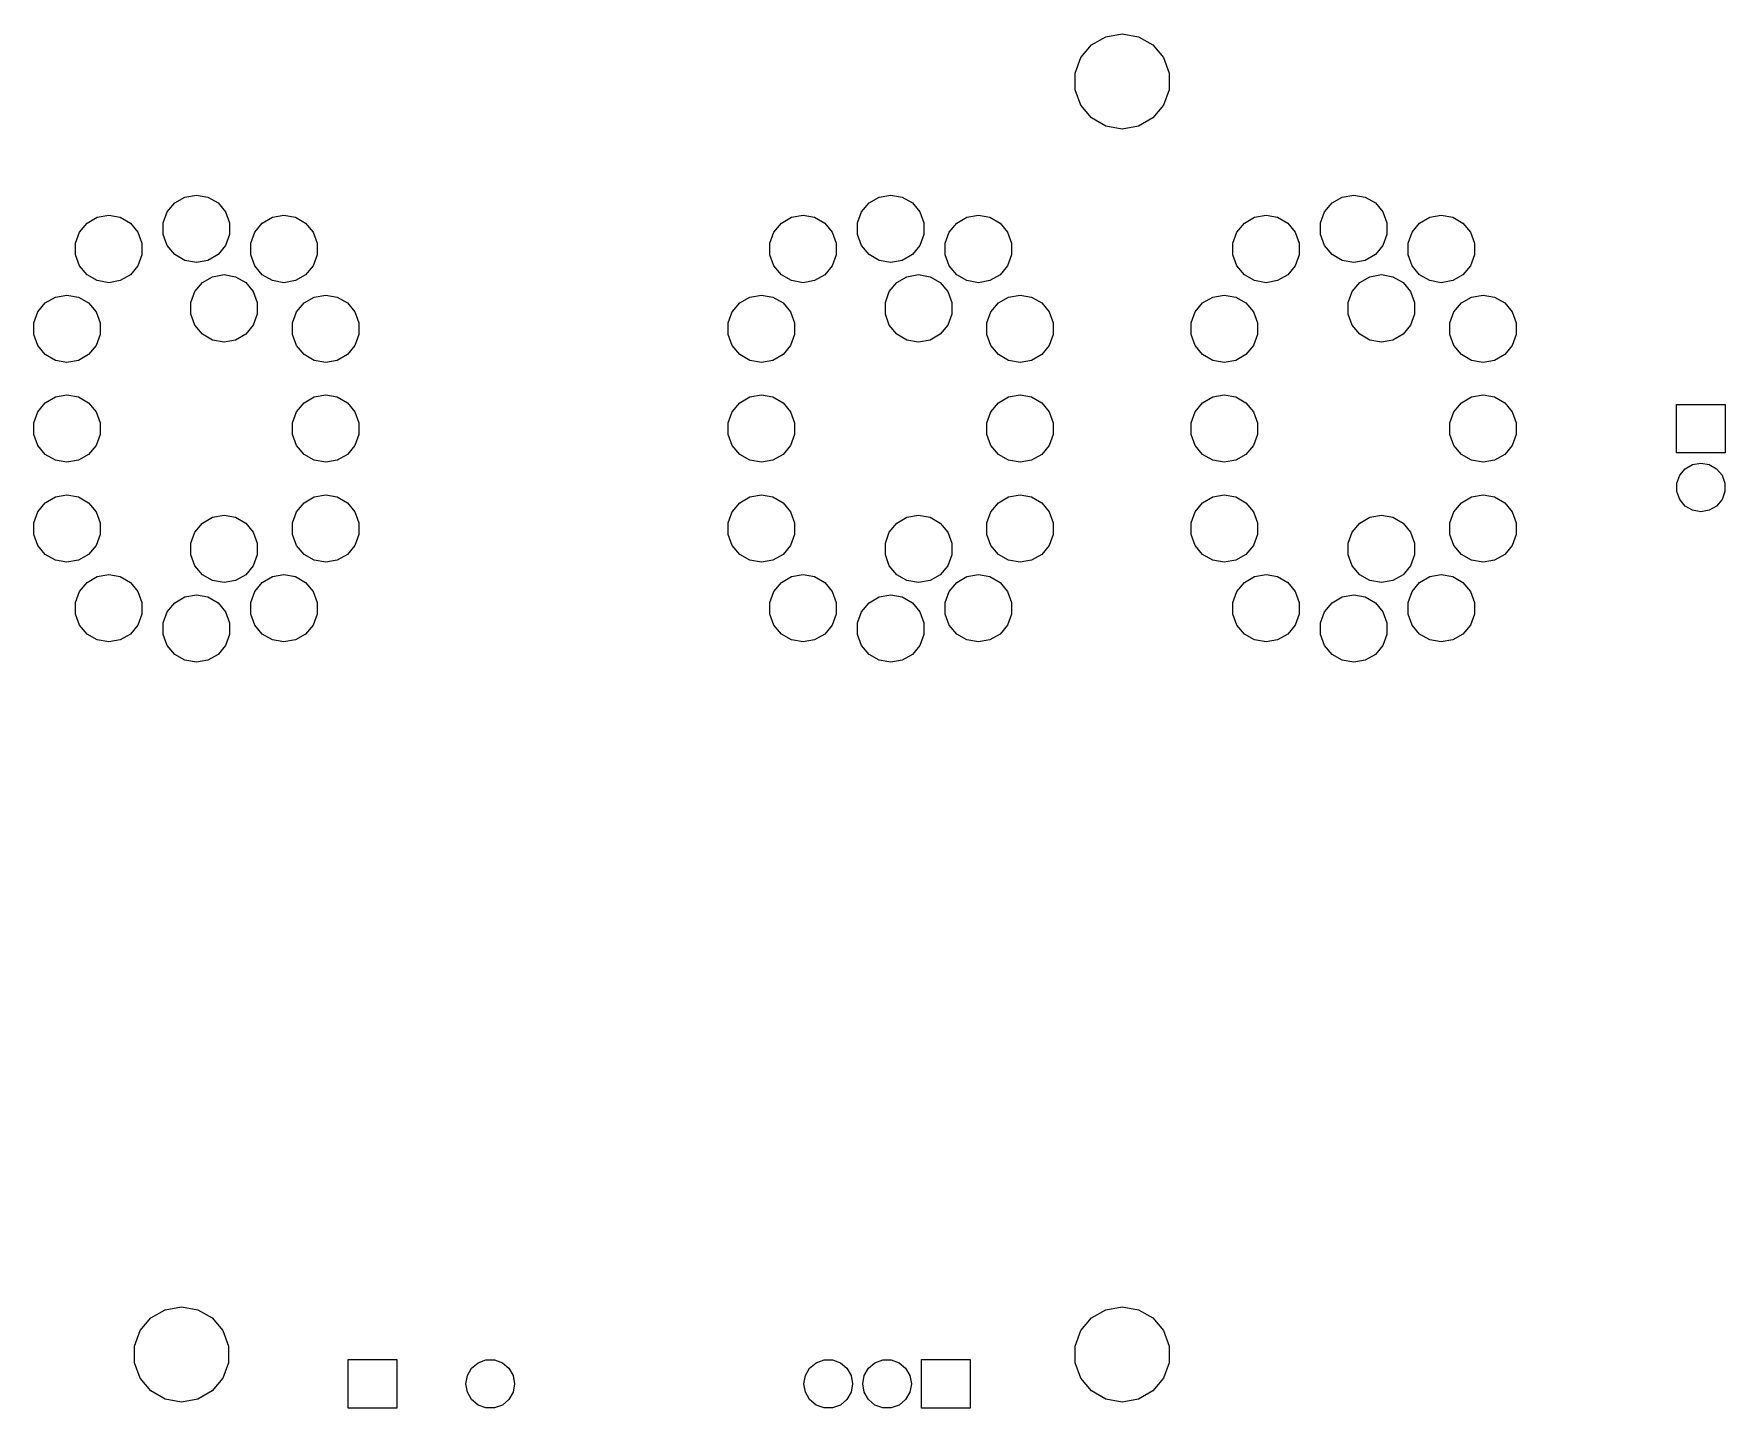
# Model space of a CAD drawing. Extents: x 74 to 226, y -103 to -43.
# Drawn here: x 153 to 226.1, y -102.3 to -42.9 of the extents above; entities that cross this region are included whole.
import ezdxf

# ---------------------------------------------------------------- set-up
doc = ezdxf.new("R2010")
doc.units = 0
doc.header["$MEASUREMENT"] = 0
doc.layers.add('BLACK', color=7, linetype='CONTINUOUS')

msp = doc.modelspace()

# ---------------------------------------------------------------- linework, layer by layer
at = {"layer": 'Black'}
for p, q in [((198.677, -43.4236), (199.296, -43.0663)), ((199.296, -43.0663), (200, -42.9422)), ((200, -42.9422), (200.704, -43.0663)), ((200.704, -43.0663), (201.323, -43.4236)), ((198.218, -43.9711), (198.677, -43.4236)), ((201.323, -43.4236), (201.782, -43.9711)), ((197.973, -44.6427), (198.218, -43.9711)), ((201.782, -43.9711), (202.027, -44.6427)), ((197.973, -45.3573), (197.973, -44.6427)), ((202.027, -44.6427), (202.027, -45.3573)), ((198.218, -46.0289), (197.973, -45.3573)), ((198.677, -46.5764), (198.218, -46.0289)), ((201.782, -46.0289), (201.323, -46.5764)), ((202.027, -45.3573), (201.782, -46.0289)), ((199.296, -46.9337), (198.677, -46.5764)), ((201.323, -46.5764), (200.704, -46.9337)), ((200, -47.0578), (199.296, -46.9337)), ((200.704, -46.9337), (200, -47.0578)), ((158.739, -50.6362), (159.064, -50.249)), ((159.064, -50.249), (159.502, -49.9962)), ((159.502, -49.9962), (160, -49.9085)), ((160, -49.9085), (160.498, -49.9962)), ((160.498, -49.9962), (160.936, -50.249)), ((160.936, -50.249), (161.261, -50.6362)), ((188.739, -50.6362), (189.064, -50.249)), ((189.064, -50.249), (189.502, -49.9962)), ((189.502, -49.9962), (190, -49.9085)), ((190, -49.9085), (190.498, -49.9962)), ((190.498, -49.9962), (190.936, -50.249)), ((190.936, -50.249), (191.261, -50.6362)), ((208.739, -50.6362), (209.064, -50.249)), ((209.064, -50.249), (209.502, -49.9962)), ((209.502, -49.9962), (210, -49.9085)), ((210, -49.9085), (210.498, -49.9962)), ((210.498, -49.9962), (210.936, -50.249)), ((210.936, -50.249), (211.261, -50.6362)), ((154.953, -51.5102), (155.278, -51.123)), ((155.278, -51.123), (155.716, -50.8702)), ((155.716, -50.8702), (156.214, -50.7825)), ((156.214, -50.7825), (156.712, -50.8702)), ((156.712, -50.8702), (157.15, -51.123)), ((157.15, -51.123), (157.475, -51.5102)), ((158.567, -51.1112), (158.739, -50.6362)), ((158.567, -51.6168), (158.567, -51.1112)), ((161.261, -50.6362), (161.433, -51.1112)), ((161.433, -51.1112), (161.433, -51.6168)), ((162.525, -51.5102), (162.85, -51.123)), ((162.85, -51.123), (163.288, -50.8702)), ((163.288, -50.8702), (163.786, -50.7825)), ((163.786, -50.7825), (164.284, -50.8702)), ((164.284, -50.8702), (164.722, -51.123)), ((164.722, -51.123), (165.047, -51.5102)), ((184.953, -51.5102), (185.278, -51.123)), ((185.278, -51.123), (185.716, -50.8702)), ((185.716, -50.8702), (186.214, -50.7825)), ((186.214, -50.7825), (186.712, -50.8702)), ((186.712, -50.8702), (187.15, -51.123)), ((187.15, -51.123), (187.475, -51.5102)), ((188.567, -51.1112), (188.739, -50.6362)), ((188.567, -51.6168), (188.567, -51.1112)), ((191.261, -50.6362), (191.433, -51.1112)), ((191.433, -51.1112), (191.433, -51.6168)), ((192.525, -51.5102), (192.85, -51.123)), ((192.85, -51.123), (193.288, -50.8702)), ((193.288, -50.8702), (193.786, -50.7825)), ((193.786, -50.7825), (194.284, -50.8702)), ((194.284, -50.8702), (194.722, -51.123)), ((194.722, -51.123), (195.047, -51.5102)), ((204.953, -51.5102), (205.278, -51.123)), ((205.278, -51.123), (205.716, -50.8702)), ((205.716, -50.8702), (206.214, -50.7825)), ((206.214, -50.7825), (206.712, -50.8702)), ((206.712, -50.8702), (207.15, -51.123)), ((207.15, -51.123), (207.475, -51.5102)), ((208.567, -51.1112), (208.739, -50.6362)), ((208.567, -51.6168), (208.567, -51.1112)), ((211.261, -50.6362), (211.433, -51.1112)), ((211.433, -51.1112), (211.433, -51.6168)), ((212.525, -51.5102), (212.85, -51.123)), ((212.85, -51.123), (213.288, -50.8702)), ((213.288, -50.8702), (213.786, -50.7825)), ((213.786, -50.7825), (214.284, -50.8702)), ((214.284, -50.8702), (214.722, -51.123)), ((214.722, -51.123), (215.047, -51.5102)), ((154.781, -51.9852), (154.953, -51.5102)), ((157.475, -51.5102), (157.647, -51.9852)), ((158.739, -52.0918), (158.567, -51.6168)), ((161.433, -51.6168), (161.261, -52.0918)), ((162.353, -51.9852), (162.525, -51.5102)), ((165.047, -51.5102), (165.219, -51.9852)), ((184.781, -51.9852), (184.953, -51.5102)), ((187.475, -51.5102), (187.647, -51.9852)), ((188.739, -52.0918), (188.567, -51.6168)), ((191.433, -51.6168), (191.261, -52.0918)), ((192.353, -51.9852), (192.525, -51.5102)), ((195.047, -51.5102), (195.219, -51.9852)), ((204.781, -51.9852), (204.953, -51.5102)), ((207.475, -51.5102), (207.647, -51.9852)), ((208.739, -52.0918), (208.567, -51.6168)), ((211.433, -51.6168), (211.261, -52.0918)), ((212.353, -51.9852), (212.525, -51.5102)), ((215.047, -51.5102), (215.219, -51.9852)), ((154.781, -52.4908), (154.781, -51.9852)), ((154.953, -52.9658), (154.781, -52.4908)), ((157.647, -52.4908), (157.475, -52.9658)), ((157.647, -51.9852), (157.647, -52.4908)), ((159.064, -52.479), (158.739, -52.0918)), ((159.502, -52.7318), (159.064, -52.479)), ((160.936, -52.479), (160.498, -52.7318)), ((161.261, -52.0918), (160.936, -52.479)), ((162.353, -52.4908), (162.353, -51.9852)), ((162.525, -52.9658), (162.353, -52.4908)), ((165.219, -52.4908), (165.047, -52.9658)), ((165.219, -51.9852), (165.219, -52.4908)), ((184.781, -52.4908), (184.781, -51.9852)), ((184.953, -52.9658), (184.781, -52.4908)), ((187.647, -52.4908), (187.475, -52.9658)), ((187.647, -51.9852), (187.647, -52.4908)), ((189.064, -52.479), (188.739, -52.0918)), ((189.502, -52.7318), (189.064, -52.479)), ((190.936, -52.479), (190.498, -52.7318)), ((191.261, -52.0918), (190.936, -52.479)), ((192.353, -52.4908), (192.353, -51.9852)), ((192.525, -52.9658), (192.353, -52.4908)), ((195.219, -52.4908), (195.047, -52.9658)), ((195.219, -51.9852), (195.219, -52.4908)), ((204.781, -52.4908), (204.781, -51.9852)), ((204.953, -52.9658), (204.781, -52.4908)), ((207.647, -52.4908), (207.475, -52.9658)), ((207.647, -51.9852), (207.647, -52.4908)), ((209.064, -52.479), (208.739, -52.0918)), ((209.502, -52.7318), (209.064, -52.479)), ((210.936, -52.479), (210.498, -52.7318)), ((211.261, -52.0918), (210.936, -52.479)), ((212.353, -52.4908), (212.353, -51.9852)), ((212.525, -52.9658), (212.353, -52.4908)), ((215.219, -52.4908), (215.047, -52.9658)), ((215.219, -51.9852), (215.219, -52.4908)), ((155.278, -53.353), (154.953, -52.9658)), ((157.475, -52.9658), (157.15, -53.353)), ((160, -52.8195), (159.502, -52.7318)), ((160.498, -52.7318), (160, -52.8195)), ((162.85, -53.353), (162.525, -52.9658)), ((165.047, -52.9658), (164.722, -53.353)), ((185.278, -53.353), (184.953, -52.9658)), ((187.475, -52.9658), (187.15, -53.353)), ((190, -52.8195), (189.502, -52.7318)), ((190.498, -52.7318), (190, -52.8195)), ((192.85, -53.353), (192.525, -52.9658)), ((195.047, -52.9658), (194.722, -53.353)), ((205.278, -53.353), (204.953, -52.9658)), ((207.475, -52.9658), (207.15, -53.353)), ((210, -52.8195), (209.502, -52.7318)), ((210.498, -52.7318), (210, -52.8195)), ((212.85, -53.353), (212.525, -52.9658)), ((215.047, -52.9658), (214.722, -53.353)), ((155.716, -53.6058), (155.278, -53.353)), ((156.214, -53.6935), (155.716, -53.6058)), ((156.712, -53.6058), (156.214, -53.6935)), ((157.15, -53.353), (156.712, -53.6058)), ((159.939, -54.0752), (160.264, -53.688)), ((160.264, -53.688), (160.702, -53.4352)), ((160.702, -53.4352), (161.2, -53.3475)), ((161.2, -53.3475), (161.698, -53.4352)), ((161.698, -53.4352), (162.136, -53.688)), ((162.136, -53.688), (162.461, -54.0752)), ((163.288, -53.6058), (162.85, -53.353)), ((163.786, -53.6935), (163.288, -53.6058)), ((164.284, -53.6058), (163.786, -53.6935)), ((164.722, -53.353), (164.284, -53.6058)), ((185.716, -53.6058), (185.278, -53.353)), ((186.214, -53.6935), (185.716, -53.6058)), ((186.712, -53.6058), (186.214, -53.6935)), ((187.15, -53.353), (186.712, -53.6058)), ((189.939, -54.0752), (190.264, -53.688)), ((190.264, -53.688), (190.702, -53.4352)), ((190.702, -53.4352), (191.2, -53.3475)), ((191.2, -53.3475), (191.698, -53.4352)), ((191.698, -53.4352), (192.136, -53.688)), ((192.136, -53.688), (192.461, -54.0752)), ((193.288, -53.6058), (192.85, -53.353)), ((193.786, -53.6935), (193.288, -53.6058)), ((194.284, -53.6058), (193.786, -53.6935)), ((194.722, -53.353), (194.284, -53.6058)), ((205.716, -53.6058), (205.278, -53.353)), ((206.214, -53.6935), (205.716, -53.6058)), ((206.712, -53.6058), (206.214, -53.6935)), ((207.15, -53.353), (206.712, -53.6058)), ((209.939, -54.0752), (210.264, -53.688)), ((210.264, -53.688), (210.702, -53.4352)), ((210.702, -53.4352), (211.2, -53.3475)), ((211.2, -53.3475), (211.698, -53.4352)), ((211.698, -53.4352), (212.136, -53.688)), ((212.136, -53.688), (212.461, -54.0752)), ((213.288, -53.6058), (212.85, -53.353)), ((213.786, -53.6935), (213.288, -53.6058)), ((214.284, -53.6058), (213.786, -53.6935)), ((214.722, -53.353), (214.284, -53.6058)), ((153.151, -54.9542), (153.476, -54.567)), ((153.476, -54.567), (153.914, -54.3142)), ((153.914, -54.3142), (154.412, -54.2265)), ((154.412, -54.2265), (154.91, -54.3142)), ((154.91, -54.3142), (155.348, -54.567)), ((155.348, -54.567), (155.673, -54.9542)), ((159.767, -54.5502), (159.939, -54.0752)), ((159.767, -55.0558), (159.767, -54.5502)), ((162.461, -54.0752), (162.633, -54.5502)), ((162.633, -54.5502), (162.633, -55.0558)), ((164.327, -54.9542), (164.652, -54.567)), ((164.652, -54.567), (165.09, -54.3142)), ((165.09, -54.3142), (165.588, -54.2265)), ((165.588, -54.2265), (166.086, -54.3142)), ((166.086, -54.3142), (166.524, -54.567)), ((166.524, -54.567), (166.849, -54.9542)), ((183.151, -54.9542), (183.476, -54.567)), ((183.476, -54.567), (183.914, -54.3142)), ((183.914, -54.3142), (184.412, -54.2265)), ((184.412, -54.2265), (184.91, -54.3142)), ((184.91, -54.3142), (185.348, -54.567)), ((185.348, -54.567), (185.673, -54.9542)), ((189.767, -54.5502), (189.939, -54.0752)), ((189.767, -55.0558), (189.767, -54.5502)), ((192.461, -54.0752), (192.633, -54.5502)), ((192.633, -54.5502), (192.633, -55.0558)), ((194.327, -54.9542), (194.652, -54.567)), ((194.652, -54.567), (195.09, -54.3142)), ((195.09, -54.3142), (195.588, -54.2265)), ((195.588, -54.2265), (196.086, -54.3142)), ((196.086, -54.3142), (196.524, -54.567)), ((196.524, -54.567), (196.849, -54.9542)), ((203.151, -54.9542), (203.476, -54.567)), ((203.476, -54.567), (203.914, -54.3142)), ((203.914, -54.3142), (204.412, -54.2265)), ((204.412, -54.2265), (204.91, -54.3142)), ((204.91, -54.3142), (205.348, -54.567)), ((205.348, -54.567), (205.673, -54.9542)), ((209.767, -54.5502), (209.939, -54.0752)), ((209.767, -55.0558), (209.767, -54.5502)), ((212.461, -54.0752), (212.633, -54.5502)), ((212.633, -54.5502), (212.633, -55.0558)), ((214.327, -54.9542), (214.652, -54.567)), ((214.652, -54.567), (215.09, -54.3142)), ((215.09, -54.3142), (215.588, -54.2265)), ((215.588, -54.2265), (216.086, -54.3142)), ((216.086, -54.3142), (216.524, -54.567)), ((216.524, -54.567), (216.849, -54.9542)), ((152.979, -55.4292), (153.151, -54.9542)), ((152.979, -55.9348), (152.979, -55.4292)), ((155.673, -54.9542), (155.845, -55.4292)), ((155.845, -55.4292), (155.845, -55.9348)), ((159.939, -55.5308), (159.767, -55.0558)), ((160.264, -55.918), (159.939, -55.5308)), ((162.461, -55.5308), (162.136, -55.918)), ((162.633, -55.0558), (162.461, -55.5308)), ((164.155, -55.4292), (164.327, -54.9542)), ((164.155, -55.9348), (164.155, -55.4292)), ((166.849, -54.9542), (167.021, -55.4292)), ((167.021, -55.4292), (167.021, -55.9348)), ((182.979, -55.4292), (183.151, -54.9542)), ((182.979, -55.9348), (182.979, -55.4292)), ((185.673, -54.9542), (185.845, -55.4292)), ((185.845, -55.4292), (185.845, -55.9348)), ((189.939, -55.5308), (189.767, -55.0558)), ((190.264, -55.918), (189.939, -55.5308)), ((192.461, -55.5308), (192.136, -55.918)), ((192.633, -55.0558), (192.461, -55.5308)), ((194.155, -55.4292), (194.327, -54.9542)), ((194.155, -55.9348), (194.155, -55.4292)), ((196.849, -54.9542), (197.021, -55.4292)), ((197.021, -55.4292), (197.021, -55.9348)), ((202.979, -55.4292), (203.151, -54.9542)), ((202.979, -55.9348), (202.979, -55.4292)), ((205.673, -54.9542), (205.845, -55.4292)), ((205.845, -55.4292), (205.845, -55.9348)), ((209.939, -55.5308), (209.767, -55.0558)), ((210.264, -55.918), (209.939, -55.5308)), ((212.461, -55.5308), (212.136, -55.918)), ((212.633, -55.0558), (212.461, -55.5308)), ((214.155, -55.4292), (214.327, -54.9542)), ((214.155, -55.9348), (214.155, -55.4292)), ((216.849, -54.9542), (217.021, -55.4292)), ((217.021, -55.4292), (217.021, -55.9348)), ((153.151, -56.4098), (152.979, -55.9348)), ((155.845, -55.9348), (155.673, -56.4098)), ((160.702, -56.1708), (160.264, -55.918)), ((161.2, -56.2585), (160.702, -56.1708)), ((161.698, -56.1708), (161.2, -56.2585)), ((162.136, -55.918), (161.698, -56.1708)), ((164.327, -56.4098), (164.155, -55.9348)), ((167.021, -55.9348), (166.849, -56.4098)), ((183.151, -56.4098), (182.979, -55.9348)), ((185.845, -55.9348), (185.673, -56.4098)), ((190.702, -56.1708), (190.264, -55.918)), ((191.2, -56.2585), (190.702, -56.1708)), ((191.698, -56.1708), (191.2, -56.2585)), ((192.136, -55.918), (191.698, -56.1708)), ((194.327, -56.4098), (194.155, -55.9348)), ((197.021, -55.9348), (196.849, -56.4098)), ((203.151, -56.4098), (202.979, -55.9348)), ((205.845, -55.9348), (205.673, -56.4098)), ((210.702, -56.1708), (210.264, -55.918)), ((211.2, -56.2585), (210.702, -56.1708)), ((211.698, -56.1708), (211.2, -56.2585)), ((212.136, -55.918), (211.698, -56.1708)), ((214.327, -56.4098), (214.155, -55.9348)), ((217.021, -55.9348), (216.849, -56.4098)), ((153.476, -56.797), (153.151, -56.4098)), ((153.914, -57.0498), (153.476, -56.797)), ((155.348, -56.797), (154.91, -57.0498)), ((155.673, -56.4098), (155.348, -56.797)), ((164.652, -56.797), (164.327, -56.4098)), ((165.09, -57.0498), (164.652, -56.797)), ((166.524, -56.797), (166.086, -57.0498)), ((166.849, -56.4098), (166.524, -56.797)), ((183.476, -56.797), (183.151, -56.4098)), ((183.914, -57.0498), (183.476, -56.797)), ((185.348, -56.797), (184.91, -57.0498)), ((185.673, -56.4098), (185.348, -56.797)), ((194.652, -56.797), (194.327, -56.4098)), ((195.09, -57.0498), (194.652, -56.797)), ((196.524, -56.797), (196.086, -57.0498)), ((196.849, -56.4098), (196.524, -56.797)), ((203.476, -56.797), (203.151, -56.4098)), ((203.914, -57.0498), (203.476, -56.797)), ((205.348, -56.797), (204.91, -57.0498)), ((205.673, -56.4098), (205.348, -56.797)), ((214.652, -56.797), (214.327, -56.4098)), ((215.09, -57.0498), (214.652, -56.797)), ((216.524, -56.797), (216.086, -57.0498)), ((216.849, -56.4098), (216.524, -56.797)), ((154.412, -57.1375), (153.914, -57.0498)), ((154.91, -57.0498), (154.412, -57.1375)), ((165.588, -57.1375), (165.09, -57.0498)), ((166.086, -57.0498), (165.588, -57.1375)), ((184.412, -57.1375), (183.914, -57.0498)), ((184.91, -57.0498), (184.412, -57.1375)), ((195.588, -57.1375), (195.09, -57.0498)), ((196.086, -57.0498), (195.588, -57.1375)), ((204.412, -57.1375), (203.914, -57.0498)), ((204.91, -57.0498), (204.412, -57.1375)), ((215.588, -57.1375), (215.09, -57.0498)), ((216.086, -57.0498), (215.588, -57.1375)), ((153.151, -59.2722), (153.476, -58.885)), ((153.476, -58.885), (153.914, -58.6322)), ((153.914, -58.6322), (154.412, -58.5445)), ((154.412, -58.5445), (154.91, -58.6322)), ((154.91, -58.6322), (155.348, -58.885)), ((155.348, -58.885), (155.673, -59.2722)), ((164.327, -59.2722), (164.652, -58.885)), ((164.652, -58.885), (165.09, -58.6322)), ((165.09, -58.6322), (165.588, -58.5445)), ((165.588, -58.5445), (166.086, -58.6322)), ((166.086, -58.6322), (166.524, -58.885)), ((166.524, -58.885), (166.849, -59.2722)), ((183.151, -59.2722), (183.476, -58.885)), ((183.476, -58.885), (183.914, -58.6322)), ((183.914, -58.6322), (184.412, -58.5445)), ((184.412, -58.5445), (184.91, -58.6322)), ((184.91, -58.6322), (185.348, -58.885)), ((185.348, -58.885), (185.673, -59.2722)), ((194.327, -59.2722), (194.652, -58.885)), ((194.652, -58.885), (195.09, -58.6322)), ((195.09, -58.6322), (195.588, -58.5445)), ((195.588, -58.5445), (196.086, -58.6322)), ((196.086, -58.6322), (196.524, -58.885)), ((196.524, -58.885), (196.849, -59.2722)), ((203.151, -59.2722), (203.476, -58.885)), ((203.476, -58.885), (203.914, -58.6322)), ((203.914, -58.6322), (204.412, -58.5445)), ((204.412, -58.5445), (204.91, -58.6322)), ((204.91, -58.6322), (205.348, -58.885)), ((205.348, -58.885), (205.673, -59.2722)), ((214.327, -59.2722), (214.652, -58.885)), ((214.652, -58.885), (215.09, -58.6322)), ((215.09, -58.6322), (215.588, -58.5445)), ((215.588, -58.5445), (216.086, -58.6322)), ((216.086, -58.6322), (216.524, -58.885)), ((216.524, -58.885), (216.849, -59.2722)), ((223.95, -61.05), (223.95, -58.95)), ((223.95, -58.95), (226.05, -58.95)), ((226.05, -58.95), (226.05, -61.05)), ((152.979, -59.7472), (153.151, -59.2722)), ((152.979, -60.2528), (152.979, -59.7472)), ((155.673, -59.2722), (155.845, -59.7472)), ((155.845, -59.7472), (155.845, -60.2528)), ((164.155, -59.7472), (164.327, -59.2722)), ((164.155, -60.2528), (164.155, -59.7472)), ((166.849, -59.2722), (167.021, -59.7472)), ((167.021, -59.7472), (167.021, -60.2528)), ((182.979, -59.7472), (183.151, -59.2722)), ((182.979, -60.2528), (182.979, -59.7472)), ((185.673, -59.2722), (185.845, -59.7472)), ((185.845, -59.7472), (185.845, -60.2528)), ((194.155, -59.7472), (194.327, -59.2722)), ((194.155, -60.2528), (194.155, -59.7472)), ((196.849, -59.2722), (197.021, -59.7472)), ((197.021, -59.7472), (197.021, -60.2528)), ((202.979, -59.7472), (203.151, -59.2722)), ((202.979, -60.2528), (202.979, -59.7472)), ((205.673, -59.2722), (205.845, -59.7472)), ((205.845, -59.7472), (205.845, -60.2528)), ((214.155, -59.7472), (214.327, -59.2722)), ((214.155, -60.2528), (214.155, -59.7472)), ((216.849, -59.2722), (217.021, -59.7472)), ((217.021, -59.7472), (217.021, -60.2528)), ((153.151, -60.7278), (152.979, -60.2528)), ((155.845, -60.2528), (155.673, -60.7278)), ((164.327, -60.7278), (164.155, -60.2528)), ((167.021, -60.2528), (166.849, -60.7278)), ((183.151, -60.7278), (182.979, -60.2528)), ((185.845, -60.2528), (185.673, -60.7278)), ((194.327, -60.7278), (194.155, -60.2528)), ((197.021, -60.2528), (196.849, -60.7278)), ((203.151, -60.7278), (202.979, -60.2528)), ((205.845, -60.2528), (205.673, -60.7278)), ((214.327, -60.7278), (214.155, -60.2528)), ((217.021, -60.2528), (216.849, -60.7278)), ((153.476, -61.115), (153.151, -60.7278)), ((153.914, -61.3678), (153.476, -61.115)), ((154.412, -61.4555), (153.914, -61.3678)), ((154.91, -61.3678), (154.412, -61.4555)), ((155.348, -61.115), (154.91, -61.3678)), ((155.673, -60.7278), (155.348, -61.115)), ((164.652, -61.115), (164.327, -60.7278)), ((165.09, -61.3678), (164.652, -61.115)), ((165.588, -61.4555), (165.09, -61.3678)), ((166.086, -61.3678), (165.588, -61.4555)), ((166.524, -61.115), (166.086, -61.3678)), ((166.849, -60.7278), (166.524, -61.115)), ((183.476, -61.115), (183.151, -60.7278)), ((183.914, -61.3678), (183.476, -61.115)), ((184.412, -61.4555), (183.914, -61.3678)), ((184.91, -61.3678), (184.412, -61.4555)), ((185.348, -61.115), (184.91, -61.3678)), ((185.673, -60.7278), (185.348, -61.115)), ((194.652, -61.115), (194.327, -60.7278)), ((195.09, -61.3678), (194.652, -61.115)), ((195.588, -61.4555), (195.09, -61.3678)), ((196.086, -61.3678), (195.588, -61.4555)), ((196.524, -61.115), (196.086, -61.3678)), ((196.849, -60.7278), (196.524, -61.115)), ((203.476, -61.115), (203.151, -60.7278)), ((203.914, -61.3678), (203.476, -61.115)), ((204.412, -61.4555), (203.914, -61.3678)), ((204.91, -61.3678), (204.412, -61.4555)), ((205.348, -61.115), (204.91, -61.3678)), ((205.673, -60.7278), (205.348, -61.115)), ((214.652, -61.115), (214.327, -60.7278)), ((215.09, -61.3678), (214.652, -61.115)), ((215.588, -61.4555), (215.09, -61.3678)), ((216.086, -61.3678), (215.588, -61.4555)), ((216.524, -61.115), (216.086, -61.3678)), ((216.849, -60.7278), (216.524, -61.115)), ((226.05, -61.05), (223.95, -61.05)), ((223.962, -62.3577), (224.087, -62.015)), ((224.087, -62.015), (224.321, -61.7357)), ((224.321, -61.7357), (224.637, -61.5533)), ((224.637, -61.5533), (224.996, -61.49)), ((224.996, -61.49), (225.004, -61.49)), ((225.004, -61.49), (225.363, -61.5533)), ((225.363, -61.5533), (225.679, -61.7357)), ((225.679, -61.7357), (225.913, -62.015)), ((225.913, -62.015), (226.038, -62.3577)), ((223.962, -62.7223), (223.962, -62.3577)), ((224.087, -63.065), (223.962, -62.7223)), ((226.038, -62.7223), (225.913, -63.065)), ((226.038, -62.3577), (226.038, -62.7223)), ((153.151, -63.5902), (153.476, -63.203)), ((153.476, -63.203), (153.914, -62.9502)), ((153.914, -62.9502), (154.412, -62.8625)), ((154.412, -62.8625), (154.91, -62.9502)), ((154.91, -62.9502), (155.348, -63.203)), ((155.348, -63.203), (155.673, -63.5902)), ((164.327, -63.5902), (164.652, -63.203)), ((164.652, -63.203), (165.09, -62.9502)), ((165.09, -62.9502), (165.588, -62.8625)), ((165.588, -62.8625), (166.086, -62.9502)), ((166.086, -62.9502), (166.524, -63.203)), ((166.524, -63.203), (166.849, -63.5902)), ((183.151, -63.5902), (183.476, -63.203)), ((183.476, -63.203), (183.914, -62.9502)), ((183.914, -62.9502), (184.412, -62.8625)), ((184.412, -62.8625), (184.91, -62.9502)), ((184.91, -62.9502), (185.348, -63.203)), ((185.348, -63.203), (185.673, -63.5902)), ((194.327, -63.5902), (194.652, -63.203)), ((194.652, -63.203), (195.09, -62.9502)), ((195.09, -62.9502), (195.588, -62.8625)), ((195.588, -62.8625), (196.086, -62.9502)), ((196.086, -62.9502), (196.524, -63.203)), ((196.524, -63.203), (196.849, -63.5902)), ((203.151, -63.5902), (203.476, -63.203)), ((203.476, -63.203), (203.914, -62.9502)), ((203.914, -62.9502), (204.412, -62.8625)), ((204.412, -62.8625), (204.91, -62.9502)), ((204.91, -62.9502), (205.348, -63.203)), ((205.348, -63.203), (205.673, -63.5902)), ((214.327, -63.5902), (214.652, -63.203)), ((214.652, -63.203), (215.09, -62.9502)), ((215.09, -62.9502), (215.588, -62.8625)), ((215.588, -62.8625), (216.086, -62.9502)), ((216.086, -62.9502), (216.524, -63.203)), ((216.524, -63.203), (216.849, -63.5902)), ((224.321, -63.3443), (224.087, -63.065)), ((224.637, -63.5267), (224.321, -63.3443)), ((224.996, -63.59), (224.637, -63.5267)), ((225.363, -63.5267), (225.004, -63.59)), ((225.679, -63.3443), (225.363, -63.5267)), ((225.913, -63.065), (225.679, -63.3443)), ((152.979, -64.0652), (153.151, -63.5902)), ((152.979, -64.5708), (152.979, -64.0652)), ((155.673, -63.5902), (155.845, -64.0652)), ((155.845, -64.0652), (155.845, -64.5708)), ((159.939, -64.4692), (160.264, -64.082)), ((160.264, -64.082), (160.702, -63.8292)), ((160.702, -63.8292), (161.2, -63.7415)), ((161.2, -63.7415), (161.698, -63.8292)), ((161.698, -63.8292), (162.136, -64.082)), ((162.136, -64.082), (162.461, -64.4692)), ((164.155, -64.0652), (164.327, -63.5902)), ((164.155, -64.5708), (164.155, -64.0652)), ((166.849, -63.5902), (167.021, -64.0652)), ((167.021, -64.0652), (167.021, -64.5708)), ((182.979, -64.0652), (183.151, -63.5902)), ((182.979, -64.5708), (182.979, -64.0652)), ((185.673, -63.5902), (185.845, -64.0652)), ((185.845, -64.0652), (185.845, -64.5708)), ((189.939, -64.4692), (190.264, -64.082)), ((190.264, -64.082), (190.702, -63.8292)), ((190.702, -63.8292), (191.2, -63.7415)), ((191.2, -63.7415), (191.698, -63.8292)), ((191.698, -63.8292), (192.136, -64.082)), ((192.136, -64.082), (192.461, -64.4692)), ((194.155, -64.0652), (194.327, -63.5902)), ((194.155, -64.5708), (194.155, -64.0652)), ((196.849, -63.5902), (197.021, -64.0652)), ((197.021, -64.0652), (197.021, -64.5708)), ((202.979, -64.0652), (203.151, -63.5902)), ((202.979, -64.5708), (202.979, -64.0652)), ((205.673, -63.5902), (205.845, -64.0652)), ((205.845, -64.0652), (205.845, -64.5708)), ((209.939, -64.4692), (210.264, -64.082)), ((210.264, -64.082), (210.702, -63.8292)), ((210.702, -63.8292), (211.2, -63.7415)), ((211.2, -63.7415), (211.698, -63.8292)), ((211.698, -63.8292), (212.136, -64.082)), ((212.136, -64.082), (212.461, -64.4692)), ((214.155, -64.0652), (214.327, -63.5902)), ((214.155, -64.5708), (214.155, -64.0652)), ((216.849, -63.5902), (217.021, -64.0652)), ((217.021, -64.0652), (217.021, -64.5708)), ((225.004, -63.59), (224.996, -63.59)), ((153.151, -65.0458), (152.979, -64.5708)), ((155.845, -64.5708), (155.673, -65.0458)), ((159.767, -64.9442), (159.939, -64.4692)), ((159.767, -65.4498), (159.767, -64.9442)), ((162.461, -64.4692), (162.633, -64.9442)), ((162.633, -64.9442), (162.633, -65.4498)), ((164.327, -65.0458), (164.155, -64.5708)), ((167.021, -64.5708), (166.849, -65.0458)), ((183.151, -65.0458), (182.979, -64.5708)), ((185.845, -64.5708), (185.673, -65.0458)), ((189.767, -64.9442), (189.939, -64.4692)), ((189.767, -65.4498), (189.767, -64.9442)), ((192.461, -64.4692), (192.633, -64.9442)), ((192.633, -64.9442), (192.633, -65.4498)), ((194.327, -65.0458), (194.155, -64.5708)), ((197.021, -64.5708), (196.849, -65.0458)), ((203.151, -65.0458), (202.979, -64.5708)), ((205.845, -64.5708), (205.673, -65.0458)), ((209.767, -64.9442), (209.939, -64.4692)), ((209.767, -65.4498), (209.767, -64.9442)), ((212.461, -64.4692), (212.633, -64.9442)), ((212.633, -64.9442), (212.633, -65.4498)), ((214.327, -65.0458), (214.155, -64.5708)), ((217.021, -64.5708), (216.849, -65.0458)), ((153.476, -65.433), (153.151, -65.0458)), ((153.914, -65.6858), (153.476, -65.433)), ((154.412, -65.7735), (153.914, -65.6858)), ((154.91, -65.6858), (154.412, -65.7735)), ((155.348, -65.433), (154.91, -65.6858)), ((155.673, -65.0458), (155.348, -65.433)), ((159.939, -65.9248), (159.767, -65.4498)), ((162.633, -65.4498), (162.461, -65.9248)), ((164.652, -65.433), (164.327, -65.0458)), ((165.09, -65.6858), (164.652, -65.433)), ((165.588, -65.7735), (165.09, -65.6858)), ((166.086, -65.6858), (165.588, -65.7735)), ((166.524, -65.433), (166.086, -65.6858)), ((166.849, -65.0458), (166.524, -65.433)), ((183.476, -65.433), (183.151, -65.0458)), ((183.914, -65.6858), (183.476, -65.433)), ((184.412, -65.7735), (183.914, -65.6858)), ((184.91, -65.6858), (184.412, -65.7735)), ((185.348, -65.433), (184.91, -65.6858)), ((185.673, -65.0458), (185.348, -65.433)), ((189.939, -65.9248), (189.767, -65.4498)), ((192.633, -65.4498), (192.461, -65.9248)), ((194.652, -65.433), (194.327, -65.0458)), ((195.09, -65.6858), (194.652, -65.433)), ((195.588, -65.7735), (195.09, -65.6858)), ((196.086, -65.6858), (195.588, -65.7735)), ((196.524, -65.433), (196.086, -65.6858)), ((196.849, -65.0458), (196.524, -65.433)), ((203.476, -65.433), (203.151, -65.0458)), ((203.914, -65.6858), (203.476, -65.433)), ((204.412, -65.7735), (203.914, -65.6858)), ((204.91, -65.6858), (204.412, -65.7735)), ((205.348, -65.433), (204.91, -65.6858)), ((205.673, -65.0458), (205.348, -65.433)), ((209.939, -65.9248), (209.767, -65.4498)), ((212.633, -65.4498), (212.461, -65.9248)), ((214.652, -65.433), (214.327, -65.0458)), ((215.09, -65.6858), (214.652, -65.433)), ((215.588, -65.7735), (215.09, -65.6858)), ((216.086, -65.6858), (215.588, -65.7735)), ((216.524, -65.433), (216.086, -65.6858)), ((216.849, -65.0458), (216.524, -65.433)), ((155.278, -66.647), (155.716, -66.3942)), ((155.716, -66.3942), (156.214, -66.3065)), ((156.214, -66.3065), (156.712, -66.3942)), ((156.712, -66.3942), (157.15, -66.647)), ((160.264, -66.312), (159.939, -65.9248)), ((160.702, -66.5648), (160.264, -66.312)), ((162.136, -66.312), (161.698, -66.5648)), ((162.461, -65.9248), (162.136, -66.312)), ((162.85, -66.647), (163.288, -66.3942)), ((163.288, -66.3942), (163.786, -66.3065)), ((163.786, -66.3065), (164.284, -66.3942)), ((164.284, -66.3942), (164.722, -66.647)), ((185.278, -66.647), (185.716, -66.3942)), ((185.716, -66.3942), (186.214, -66.3065)), ((186.214, -66.3065), (186.712, -66.3942)), ((186.712, -66.3942), (187.15, -66.647)), ((190.264, -66.312), (189.939, -65.9248)), ((190.702, -66.5648), (190.264, -66.312)), ((192.136, -66.312), (191.698, -66.5648)), ((192.461, -65.9248), (192.136, -66.312)), ((192.85, -66.647), (193.288, -66.3942)), ((193.288, -66.3942), (193.786, -66.3065)), ((193.786, -66.3065), (194.284, -66.3942)), ((194.284, -66.3942), (194.722, -66.647)), ((205.278, -66.647), (205.716, -66.3942)), ((205.716, -66.3942), (206.214, -66.3065)), ((206.214, -66.3065), (206.712, -66.3942)), ((206.712, -66.3942), (207.15, -66.647)), ((210.264, -66.312), (209.939, -65.9248)), ((210.702, -66.5648), (210.264, -66.312)), ((212.136, -66.312), (211.698, -66.5648)), ((212.461, -65.9248), (212.136, -66.312)), ((212.85, -66.647), (213.288, -66.3942)), ((213.288, -66.3942), (213.786, -66.3065)), ((213.786, -66.3065), (214.284, -66.3942)), ((214.284, -66.3942), (214.722, -66.647)), ((154.781, -67.5092), (154.953, -67.0342)), ((154.953, -67.0342), (155.278, -66.647)), ((157.15, -66.647), (157.475, -67.0342)), ((157.475, -67.0342), (157.647, -67.5092)), ((159.502, -67.2682), (160, -67.1805)), ((160, -67.1805), (160.498, -67.2682)), ((161.2, -66.6525), (160.702, -66.5648)), ((161.698, -66.5648), (161.2, -66.6525)), ((162.353, -67.5092), (162.525, -67.0342)), ((162.525, -67.0342), (162.85, -66.647)), ((164.722, -66.647), (165.047, -67.0342)), ((165.047, -67.0342), (165.219, -67.5092)), ((184.781, -67.5092), (184.953, -67.0342)), ((184.953, -67.0342), (185.278, -66.647)), ((187.15, -66.647), (187.475, -67.0342)), ((187.475, -67.0342), (187.647, -67.5092)), ((189.502, -67.2682), (190, -67.1805)), ((190, -67.1805), (190.498, -67.2682)), ((191.2, -66.6525), (190.702, -66.5648)), ((191.698, -66.5648), (191.2, -66.6525)), ((192.353, -67.5092), (192.525, -67.0342)), ((192.525, -67.0342), (192.85, -66.647)), ((194.722, -66.647), (195.047, -67.0342)), ((195.047, -67.0342), (195.219, -67.5092)), ((204.781, -67.5092), (204.953, -67.0342)), ((204.953, -67.0342), (205.278, -66.647)), ((207.15, -66.647), (207.475, -67.0342)), ((207.475, -67.0342), (207.647, -67.5092)), ((209.502, -67.2682), (210, -67.1805)), ((210, -67.1805), (210.498, -67.2682)), ((211.2, -66.6525), (210.702, -66.5648)), ((211.698, -66.5648), (211.2, -66.6525)), ((212.353, -67.5092), (212.525, -67.0342)), ((212.525, -67.0342), (212.85, -66.647)), ((214.722, -66.647), (215.047, -67.0342)), ((215.047, -67.0342), (215.219, -67.5092)), ((154.781, -68.0148), (154.781, -67.5092)), ((157.647, -67.5092), (157.647, -68.0148)), ((158.567, -68.3832), (158.739, -67.9082)), ((158.739, -67.9082), (159.064, -67.521)), ((159.064, -67.521), (159.502, -67.2682)), ((160.498, -67.2682), (160.936, -67.521)), ((160.936, -67.521), (161.261, -67.9082)), ((161.261, -67.9082), (161.433, -68.3832)), ((162.353, -68.0148), (162.353, -67.5092)), ((165.219, -67.5092), (165.219, -68.0148)), ((184.781, -68.0148), (184.781, -67.5092)), ((187.647, -67.5092), (187.647, -68.0148)), ((188.567, -68.3832), (188.739, -67.9082)), ((188.739, -67.9082), (189.064, -67.521)), ((189.064, -67.521), (189.502, -67.2682)), ((190.498, -67.2682), (190.936, -67.521)), ((190.936, -67.521), (191.261, -67.9082)), ((191.261, -67.9082), (191.433, -68.3832)), ((192.353, -68.0148), (192.353, -67.5092)), ((195.219, -67.5092), (195.219, -68.0148)), ((204.781, -68.0148), (204.781, -67.5092)), ((207.647, -67.5092), (207.647, -68.0148)), ((208.567, -68.3832), (208.739, -67.9082)), ((208.739, -67.9082), (209.064, -67.521)), ((209.064, -67.521), (209.502, -67.2682)), ((210.498, -67.2682), (210.936, -67.521)), ((210.936, -67.521), (211.261, -67.9082)), ((211.261, -67.9082), (211.433, -68.3832)), ((212.353, -68.0148), (212.353, -67.5092)), ((215.219, -67.5092), (215.219, -68.0148)), ((154.953, -68.4898), (154.781, -68.0148)), ((155.278, -68.877), (154.953, -68.4898)), ((157.475, -68.4898), (157.15, -68.877)), ((157.647, -68.0148), (157.475, -68.4898)), ((158.567, -68.8888), (158.567, -68.3832)), ((161.433, -68.3832), (161.433, -68.8888)), ((162.525, -68.4898), (162.353, -68.0148)), ((162.85, -68.877), (162.525, -68.4898)), ((165.047, -68.4898), (164.722, -68.877)), ((165.219, -68.0148), (165.047, -68.4898)), ((184.953, -68.4898), (184.781, -68.0148)), ((185.278, -68.877), (184.953, -68.4898)), ((187.475, -68.4898), (187.15, -68.877)), ((187.647, -68.0148), (187.475, -68.4898)), ((188.567, -68.8888), (188.567, -68.3832)), ((191.433, -68.3832), (191.433, -68.8888)), ((192.525, -68.4898), (192.353, -68.0148)), ((192.85, -68.877), (192.525, -68.4898)), ((195.047, -68.4898), (194.722, -68.877)), ((195.219, -68.0148), (195.047, -68.4898)), ((204.953, -68.4898), (204.781, -68.0148)), ((205.278, -68.877), (204.953, -68.4898)), ((207.475, -68.4898), (207.15, -68.877)), ((207.647, -68.0148), (207.475, -68.4898)), ((208.567, -68.8888), (208.567, -68.3832)), ((211.433, -68.3832), (211.433, -68.8888)), ((212.525, -68.4898), (212.353, -68.0148)), ((212.85, -68.877), (212.525, -68.4898)), ((215.047, -68.4898), (214.722, -68.877)), ((215.219, -68.0148), (215.047, -68.4898)), ((155.716, -69.1298), (155.278, -68.877)), ((156.214, -69.2175), (155.716, -69.1298)), ((156.712, -69.1298), (156.214, -69.2175)), ((157.15, -68.877), (156.712, -69.1298)), ((158.739, -69.3638), (158.567, -68.8888)), ((159.064, -69.751), (158.739, -69.3638)), ((161.261, -69.3638), (160.936, -69.751)), ((161.433, -68.8888), (161.261, -69.3638)), ((163.288, -69.1298), (162.85, -68.877)), ((163.786, -69.2175), (163.288, -69.1298)), ((164.284, -69.1298), (163.786, -69.2175)), ((164.722, -68.877), (164.284, -69.1298)), ((185.716, -69.1298), (185.278, -68.877)), ((186.214, -69.2175), (185.716, -69.1298)), ((186.712, -69.1298), (186.214, -69.2175)), ((187.15, -68.877), (186.712, -69.1298)), ((188.739, -69.3638), (188.567, -68.8888)), ((189.064, -69.751), (188.739, -69.3638)), ((191.261, -69.3638), (190.936, -69.751)), ((191.433, -68.8888), (191.261, -69.3638)), ((193.288, -69.1298), (192.85, -68.877)), ((193.786, -69.2175), (193.288, -69.1298)), ((194.284, -69.1298), (193.786, -69.2175)), ((194.722, -68.877), (194.284, -69.1298)), ((205.716, -69.1298), (205.278, -68.877)), ((206.214, -69.2175), (205.716, -69.1298)), ((206.712, -69.1298), (206.214, -69.2175)), ((207.15, -68.877), (206.712, -69.1298)), ((208.739, -69.3638), (208.567, -68.8888)), ((209.064, -69.751), (208.739, -69.3638)), ((211.261, -69.3638), (210.936, -69.751)), ((211.433, -68.8888), (211.261, -69.3638)), ((213.288, -69.1298), (212.85, -68.877)), ((213.786, -69.2175), (213.288, -69.1298)), ((214.284, -69.1298), (213.786, -69.2175)), ((214.722, -68.877), (214.284, -69.1298)), ((159.502, -70.0038), (159.064, -69.751)), ((160, -70.0915), (159.502, -70.0038)), ((160.498, -70.0038), (160, -70.0915)), ((160.936, -69.751), (160.498, -70.0038)), ((189.502, -70.0038), (189.064, -69.751)), ((190, -70.0915), (189.502, -70.0038)), ((190.498, -70.0038), (190, -70.0915)), ((190.936, -69.751), (190.498, -70.0038)), ((209.502, -70.0038), (209.064, -69.751)), ((210, -70.0915), (209.502, -70.0038)), ((210.498, -70.0038), (210, -70.0915)), ((210.936, -69.751), (210.498, -70.0038)), ((157.578, -98.9711), (158.037, -98.4236)), ((158.037, -98.4236), (158.656, -98.0663)), ((158.656, -98.0663), (159.36, -97.9422)), ((159.36, -97.9422), (160.064, -98.0663)), ((160.064, -98.0663), (160.683, -98.4236)), ((160.683, -98.4236), (161.142, -98.9711)), ((198.218, -98.9711), (198.677, -98.4236)), ((198.677, -98.4236), (199.296, -98.0663)), ((199.296, -98.0663), (200, -97.9422)), ((200, -97.9422), (200.704, -98.0663)), ((200.704, -98.0663), (201.323, -98.4236)), ((201.323, -98.4236), (201.782, -98.9711)), ((157.333, -99.6427), (157.578, -98.9711)), ((161.142, -98.9711), (161.387, -99.6427)), ((197.973, -99.6427), (198.218, -98.9711)), ((201.782, -98.9711), (202.027, -99.6427)), ((157.333, -100.357), (157.333, -99.6427)), ((161.387, -99.6427), (161.387, -100.357)), ((197.973, -100.357), (197.973, -99.6427)), ((202.027, -99.6427), (202.027, -100.357)), ((157.578, -101.029), (157.333, -100.357)), ((161.387, -100.357), (161.142, -101.029)), ((166.565, -102.32), (166.565, -100.22)), ((166.565, -100.22), (168.665, -100.22)), ((168.665, -100.22), (168.665, -102.32)), ((171.708, -100.907), (171.891, -100.591)), ((171.891, -100.591), (172.17, -100.357)), ((172.17, -100.357), (172.513, -100.232)), ((172.513, -100.232), (172.877, -100.232)), ((172.877, -100.232), (173.22, -100.357)), ((173.22, -100.357), (173.499, -100.591)), ((173.499, -100.591), (173.682, -100.907)), ((186.313, -100.907), (186.496, -100.591)), ((186.496, -100.591), (186.775, -100.357)), ((186.775, -100.357), (187.118, -100.232)), ((187.118, -100.232), (187.482, -100.232)), ((187.482, -100.232), (187.825, -100.357)), ((187.825, -100.357), (188.104, -100.591)), ((188.104, -100.591), (188.287, -100.907)), ((188.853, -100.907), (189.036, -100.591)), ((189.036, -100.591), (189.315, -100.357)), ((189.315, -100.357), (189.658, -100.232)), ((189.658, -100.232), (190.022, -100.232)), ((190.022, -100.232), (190.365, -100.357)), ((190.365, -100.357), (190.644, -100.591)), ((190.644, -100.591), (190.827, -100.907)), ((191.33, -102.32), (191.33, -100.22)), ((191.33, -100.22), (193.43, -100.22)), ((193.43, -100.22), (193.43, -102.32)), ((198.218, -101.029), (197.973, -100.357)), ((202.027, -100.357), (201.782, -101.029)), ((158.037, -101.576), (157.578, -101.029)), ((161.142, -101.029), (160.683, -101.576)), ((171.645, -101.266), (171.708, -100.907)), ((171.645, -101.274), (171.645, -101.266)), ((171.708, -101.633), (171.645, -101.274)), ((173.682, -100.907), (173.745, -101.266)), ((173.745, -101.274), (173.682, -101.633)), ((173.745, -101.266), (173.745, -101.274)), ((186.25, -101.266), (186.313, -100.907)), ((186.25, -101.274), (186.25, -101.266)), ((186.313, -101.633), (186.25, -101.274)), ((188.287, -100.907), (188.35, -101.266)), ((188.35, -101.274), (188.287, -101.633)), ((188.35, -101.266), (188.35, -101.274)), ((188.79, -101.266), (188.853, -100.907)), ((188.79, -101.274), (188.79, -101.266)), ((188.853, -101.633), (188.79, -101.274)), ((190.827, -100.907), (190.89, -101.266)), ((190.89, -101.274), (190.827, -101.633)), ((190.89, -101.266), (190.89, -101.274)), ((198.677, -101.576), (198.218, -101.029)), ((201.782, -101.029), (201.323, -101.576)), ((158.656, -101.934), (158.037, -101.576)), ((159.36, -102.058), (158.656, -101.934)), ((160.064, -101.934), (159.36, -102.058)), ((160.683, -101.576), (160.064, -101.934)), ((171.891, -101.949), (171.708, -101.633)), ((172.17, -102.183), (171.891, -101.949)), ((172.513, -102.308), (172.17, -102.183)), ((173.22, -102.183), (172.877, -102.308)), ((173.499, -101.949), (173.22, -102.183)), ((173.682, -101.633), (173.499, -101.949)), ((186.496, -101.949), (186.313, -101.633)), ((186.775, -102.183), (186.496, -101.949)), ((187.118, -102.308), (186.775, -102.183)), ((187.825, -102.183), (187.482, -102.308)), ((188.104, -101.949), (187.825, -102.183)), ((188.287, -101.633), (188.104, -101.949)), ((189.036, -101.949), (188.853, -101.633)), ((189.315, -102.183), (189.036, -101.949)), ((189.658, -102.308), (189.315, -102.183)), ((190.365, -102.183), (190.022, -102.308)), ((190.644, -101.949), (190.365, -102.183)), ((190.827, -101.633), (190.644, -101.949)), ((199.296, -101.934), (198.677, -101.576)), ((200, -102.058), (199.296, -101.934)), ((200.704, -101.934), (200, -102.058)), ((201.323, -101.576), (200.704, -101.934)), ((168.665, -102.32), (166.565, -102.32)), ((172.877, -102.308), (172.513, -102.308)), ((187.482, -102.308), (187.118, -102.308)), ((190.022, -102.308), (189.658, -102.308)), ((193.43, -102.32), (191.33, -102.32))]:
    msp.add_line(p, q, dxfattribs=at)

doc.saveas('drawing.dxf')
